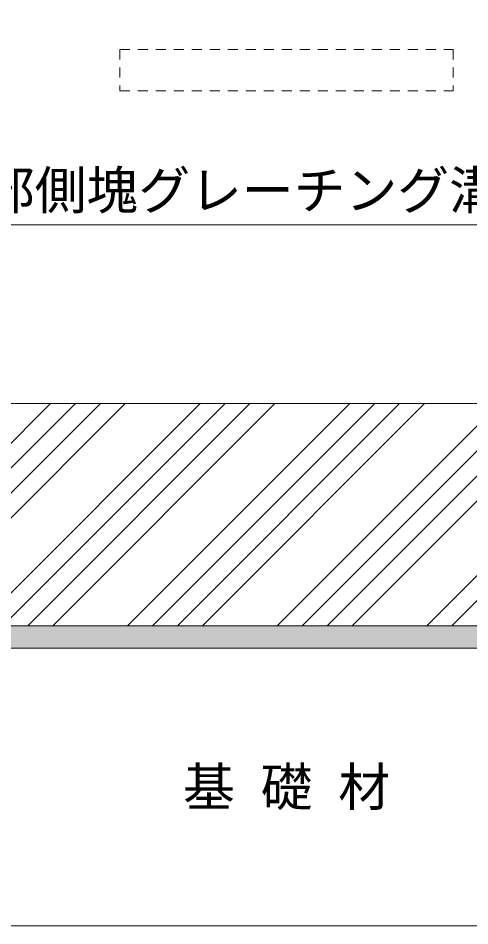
# Model space of a CAD drawing. Units: millimetres at full size; details may follow other scales. Extents: x 77366 to 88266, y -325 to 5664.
# Drawn here: x 86024 to 86431, y 2400 to 3217 of the extents above; entities that cross this region are included whole.
import ezdxf
from ezdxf.enums import TextEntityAlignment as Align

# ---------------------------------------------------------------- set-up
doc = ezdxf.new("R2010")
doc.units = ezdxf.units.MM
doc.header["$LTSCALE"] = 30
doc.linetypes.add('USER2', pattern=[0.54, 0.3, -0.24])
doc.layers.add('サンドクッション', color=7, linetype='Continuous')
doc.layers.add('文字', color=7, linetype='Continuous')
for name, color, linetype, lineweight in [('ステップ', 7, 'USER2', 9), ('基礎', 7, 'Continuous', 5), ('引出線', 4, 'Continuous', 13), ('本体', 2, 'Continuous', 20), ('現場打ちコンクリート', 7, 'Continuous', 9)]:
    doc.layers.add(name, color=color, linetype=linetype, lineweight=lineweight)
doc.styles.add('ＭＳ ゴシック', font='')
doc.styles.get('ＭＳ ゴシック').set_extended_font_data('MS Gothic')

msp = doc.modelspace()

# ---------------------------------------------------------------- hatches: boundary and pattern name
at = {"layer": 'サンドクッション'}
msp.add_hatch(color=256, dxfattribs=at).paths.add_polyline_path([(85565.8, 2670.12), (85565.8, 2650.12), (86965.8, 2650.12), (86965.8, 2670.12)])
at = {"layer": '現場打ちコンクリート'}
h = msp.add_hatch(dxfattribs=at)
h.set_pattern_fill('USER', color=256, style=0, pattern_type=2)
h.set_pattern_definition([(45, (6525, -146.34), (-67.35192, 67.35192), []), (45, (6547.45, -146.34), (-67.35192, 67.35192), []), (45, (6569.9, -146.34), (-67.35192, 67.35192), []), (45, (6592.35, -146.34), (-67.35192, 67.35192), [])])
h.paths.add_polyline_path([(85765.8, 2870.12), (85765.8, 2670.12), (86765.8, 2670.12), (86765.8, 2870.12)])

# ---------------------------------------------------------------- linework, layer by layer
at = {"layer": 'ステップ'}
for p, q in [((86115.8, 3188.62), (86115.8, 3151.62)), ((86115.8, 3188.62), (86415.8, 3188.62)), ((86415.8, 3188.62), (86415.8, 3151.62)), ((86115.8, 3151.62), (86415.8, 3151.62))]:
    msp.add_line(p, q, dxfattribs=at)
at = {"layer": '基礎', "color": 3, "lineweight": 20}
for p, q in [((85465.8, 2650.12), (87065.8, 2650.12)), ((85465.8, 2400.12), (87065.8, 2400.12))]:
    msp.add_line(p, q, dxfattribs=at)
at = {"layer": '引出線'}
msp.add_lwpolyline([(85710.79, 3216.93), (85907.56, 3030.96), (86555.76, 3030.96)], dxfattribs=at)
at = {"layer": '本体'}
for p, q in [((85765.8, 2870.12), (86765.8, 2870.12)), ((85565.8, 2670.12), (86965.8, 2670.12))]:
    msp.add_line(p, q, dxfattribs=at)

# ---------------------------------------------------------------- texts
at = {"layer": '引出線', "style": 'ＭＳ ゴシック'}
msp.add_text('(上部側塊グレーチング溝無し)', height=34.18, dxfattribs=at).set_placement((85922.56, 3034.71), align=Align.BOTTOM_LEFT)
at = {"layer": '文字', "style": 'ＭＳ ゴシック'}
msp.add_text('基 礎 材', height=34.18, dxfattribs=at).set_placement((86265.8, 2525.12), align=Align.MIDDLE_CENTER)

doc.saveas('drawing.dxf')
